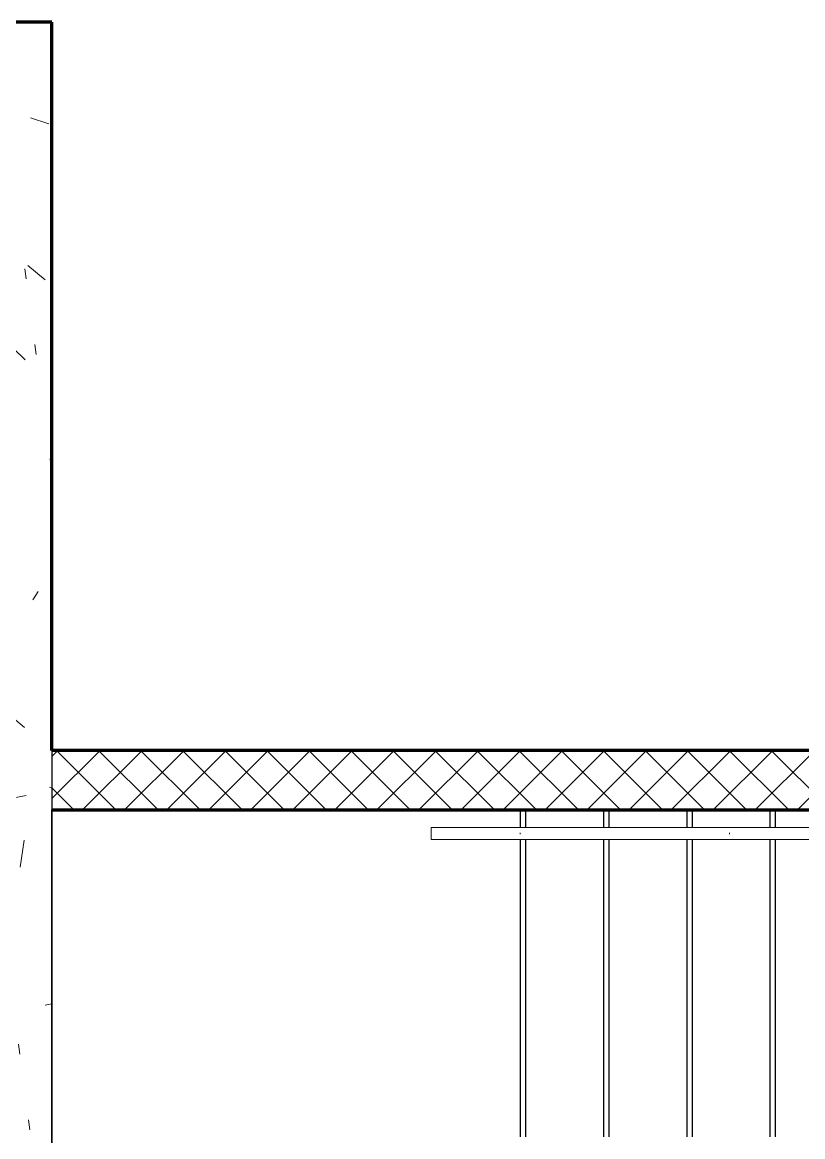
# Model space of a CAD drawing. Header units: millimetres. Extents: x -4391136 to -1798569, y -886572 to -291056.
# Drawn here: x -2306874 to -2304250, y -365081 to -361331 of the extents above; entities that cross this region are included whole.
import ezdxf

# ---------------------------------------------------------------- set-up
doc = ezdxf.new("R2010")
doc.units = ezdxf.units.MM
for name, color, linetype in [('_PP-Dim', 7, 'Continuous'), ('Xref-C-1-PP17-AR-2214-01-B$0$A-FLOR-E', 7, 'Continuous'), ('Xref-C-1-PP17-AR-2214-01-B$0$A-FLOR-HRAL', 7, 'Continuous'), ('Xref-C-1-PP17-AR-2214-01-B$0$A-Wall', 7, 'Continuous'), ('Xref-C-1-PP17-AR-2214-01-B$0$A-WALL-PATT', 7, 'Continuous'), ('Xref-C-1-PP17-AR-2214-01-B$0$S-BEAM', 7, 'Continuous'), ('Xref-C-1-PP17-AR-2214-01-B$0$S-STRS-E', 7, 'Continuous'), ('Xref-C-1-PP17-AR-2214-01-B$0$WALL-E', 7, 'Continuous')]:
    doc.layers.add(name, color=color, linetype=linetype)

# ---------------------------------------------------------------- blocks, each defined once
blk = doc.blocks.new('Xref-C-1-PP17-AR-2214-01-B$0$Handrail Type - Handrail_Internal_-V98-ENTRANCE 2 - LOWER ROOF FLOOR PLAN01-flat-1')
at = {"layer": 'Xref-C-1-PP17-AR-2214-01-B$0$A-FLOR-HRAL', "color": 7, "lineweight": 9}
for p, q in [((-2739612.744708745, -506848.9466707954), (-2739612.744708745, -506948.9466707954)), ((-2738137.744708745, -506848.9466707954), (-2739612.744708745, -506848.9466707954)), ((-2737017.744708746, -506848.9466707954), (-2738137.744708745, -506848.9466707954)), ((-2736717.744708745, -506848.9466707954), (-2737017.744708746, -506848.9466707954)), ((-2736717.744708745, -506888.9466707954), (-2736717.744708745, -506848.9466707954)), ((-2739572.744708746, -506888.9466707954), (-2739572.744708746, -506948.9466707954)), ((-2738137.744708745, -506888.9466707954), (-2739572.744708746, -506888.9466707954)), ((-2737017.744708746, -506888.9466707954), (-2738137.744708745, -506888.9466707954)), ((-2736717.744708745, -506888.9466707954), (-2737017.744708746, -506888.9466707954)), ((-2739572.744708746, -506948.9466707954), (-2739612.744708745, -506948.9466707954))]:
    blk.add_line(p, q, dxfattribs=at)
blk = doc.blocks.new('Xref-C-1-PP17-AR-2214-01-B$0$Handrail Type - Handrail_Internal_-30607385-ENTRANCE 2 - LOWER ROOF FLOOR PLAN01-flat-1')
at = {"layer": 'Xref-C-1-PP17-AR-2214-01-B$0$A-FLOR-HRAL', "color": 7, "lineweight": 9}
for p, q in [((-2737023.480633277, -506848.946670796), (-2737759.480633277, -506848.946670796)), ((-2736717.744708748, -506848.9466707959), (-2737023.480633277, -506848.9466707959)), ((-2736717.744708745, -506849.6281542697), (-2736717.744708745, -506888.2651873212)), ((-2736717.744708745, -506888.2651873212), (-2736717.744708745, -506849.6281542697)), ((-2737721.951430089, -506871.0372400608), (-2737721.951430089, -506866.8561015301)), ((-2737759.480633277, -506888.946670796), (-2737023.480633277, -506888.946670796)), ((-2737023.480633277, -506888.946670796), (-2736717.744708748, -506888.946670796))]:
    blk.add_line(p, q, dxfattribs=at)
blk.add_lwpolyline([(-2737017.772790028, -506866.9643180949), (-2737017.772790028, -506866.9643180949, -0.0144252779932895), (-2737017.773794089, -506870.9285098599)], format="xyb", dxfattribs=at)
blk = doc.blocks.new('W-1-PP17-ENT2_REV00_20260526-152612_EX_LOPF-1')
at = {"layer": 'Xref-C-1-PP17-AR-2214-01-B$0$A-WALL-PATT', "lineweight": 9}
h = blk.add_hatch(dxfattribs=at)
h.set_pattern_fill('ACET-2D-FP_25', angle=-89.99999999999999, style=0, pattern_type=2)
h.set_pattern_definition([(315, (496648.9466707949, -2740142.744708746), (70.71067811865474, 70.71067811865478), []), (45, (496648.9466707949, -2740142.744708746), (-70.71067811865478, 70.71067811865474), [])])
h.paths.add_polyline_path([(-10300.00000000233, -499.9999999954016), (-10500.00000000233, -499.9999999954016), (-10500.00000000233, -4699.999999995867), (-10300.00000000233, -4699.999999995867)])
h = blk.add_hatch(dxfattribs=at)
h.set_pattern_fill('ACET-2D-FP_12', angle=-40.00000000001929, style=0, pattern_type=2)
h.set_pattern_definition([(49.99999999998066, (-8394.749623530079, -4899.999786735105), (-459.033747442358, 385.1750481771305), [76.19999999489092, -838.1999999438001]), (354.9999999999807, (-8394.749623530079, -4899.999786735105), (65.28252746094925, 746.1827033320443), [60.95999999902279, -670.5599999892506]), (100.4509999999806, (-8334.02212549001, -4905.312642071454), (-693.3830033237465, -127.8976821540858), [64.760000009727, -712.360000106997]), (46.18399999998068, (-8394.75019914424, -4696.799605079985), (-648.5724861597413, 622.3064180691725), [114.2999999805889, -1257.299999786477]), (96.63599999998067, (-8304.39000949217, -4710.813687962538), (-1050.53431868169, -122.2199233649302), [97.13999998684996, -1068.539999855349]), (351.1839999999806, (-8394.75019914424, -4696.799605079985), (172.1971373298435, 1110.274966447614), [91.43999999912084, -1005.839999990329]), (20.99999999998068, (-8293.150094295852, -4747.599906405958), (-214.7433929590627, 559.4256647136064), [76.20000000503082, -838.200000055339]), (325.9999999999807, (-8293.150094295852, -4747.599906405958), (418.8539380778092, 620.9765001013877), [60.9599999951956, -670.5599999471516]), (71.45099999998068, (-8242.61204123823, -4781.688312839309), (-668.4524659854361, 224.2969172061419), [64.75999999221385, -712.3599999143522]), (37.49999999998067, (-8394.749623530079, -4899.999786735105), (-158.7692420319073, 206.91210464295), [33.52799999703571, -628.9039999443971, 33.52799999703571, -1320.29199988327]), (37.49999999998067, (-8394.749623530079, -4899.999786735105), (-158.7692420319073, 206.91210464295), [-695.9599999384686, -647.1919999427803, 33.52799999703571, -639.571999943454]), (7.499999999980671, (-8394.749623530079, -4899.999786735105), (-47.30360575212411, 359.3065579393879), [33.52799999999587, -354.5839999999563, 33.52799999999587, -870.203999999893]), (7.499999999980671, (-8394.749623530079, -4899.999786735105), (-47.30360575212411, 359.3065579393879), [-421.6399999999481, -613.6639999999245, 33.52799999999587, -223.0119999999726]), (327.4999999999807, (-8621.318079446442, -4900.000574928301), (146.1911639366298, 229.4741615331733), [33.52800000003585, -220.4720000002358, 33.52800000003585, -1810.512000001937]), (327.4999999999807, (-8621.318079446442, -4900.000574928301), (146.1911639366298, 229.4741615331733), [-287.5280000003075, -758.9520000008117, 33.52800000003585, -1018.032000001089]), (317.4999999999807, (-8722.917848880403, -4900.000479713606), (321.0978918577311, 350.4168590595947), [33.52800000457609, -296.6720000404915, 33.52800000457609, -1239.520000169177]), (317.4999999999807, (-8722.917848880403, -4900.000479713606), (321.0978918577311, 350.4168590595947), [-363.7280000496437, -492.7600000672547, 33.52800000457609, -713.2320000973459])])
h.paths.add_polyline_path([(-12950.00000000233, -4699.999999995867), (-12950.00000000233, -4899.999999996799), (-3839.500000002328, -4899.999999996799), (-3839.500000002328, -4699.999999995867)])
at = {"layer": 'Xref-C-1-PP17-AR-2214-01-B$0$A-FLOR-E', "color": 7}
for p, q in [((-10500.00000000186, -499.9999999986612), (-10500.00000000186, -4699.999999999593)), ((-10300.00000000186, -500.0176397865289), (-10300.00000000186, -4699.999999999593)), ((-10500.00000000186, -4699.999999999593), (-12850.00000000186, -4699.999999999593)), ((-10300.00000000186, -4699.999999999593), (-8470.000000001863, -4699.999999999593))]:
    blk.add_line(p, q, dxfattribs=at)
at = {"layer": 'Xref-C-1-PP17-AR-2214-01-B$0$A-Wall', "color": 7, "lineweight": 70}
for p, q in [((-10500.00000000186, -499.9999999986612), (-10500.00000000186, -4699.999999999593)), ((-10300.00000000186, -4699.999999999593), (-10300.00000000186, -499.9999999986612)), ((-12950.00000000186, -4699.999999999593), (-12950.00000000186, -4899.999999999593)), ((-10500.00000000186, -4699.999999999593), (-12950.00000000186, -4699.999999999593))]:
    blk.add_line(p, q, dxfattribs=at)
at = {"layer": 'Xref-C-1-PP17-AR-2214-01-B$0$A-Wall', "color": 7, "lineweight": 9}
blk.add_line((-10500.00000000186, -4699.999999999593), (-10300.00000000186, -4699.999999999593), dxfattribs=at)
at = {"layer": 'Xref-C-1-PP17-AR-2214-01-B$0$S-BEAM', "color": 7}
for p, q in [((-10299.99999829847, -3150.008819893061), (-10299.99999829847, -599.9999999986612)), ((-10299.99999829847, -4699.999999999593), (-10299.99999829847, -3500.008819893526)), ((-10599.99999829847, -4699.999999999593), (-12850.00000000233, -4699.999999999593)), ((-8820.499998298474, -4699.999999999593), (-10299.99999829847, -4699.999999999593))]:
    blk.add_line(p, q, dxfattribs=at)
at = {"layer": 'Xref-C-1-PP17-AR-2214-01-B$0$S-STRS-E', "color": 7}
for p, q in [((-10300.00000000186, -500.0176397865289), (-10300.00000000186, -3124.999999999593)), ((-10300.00000000186, -2266.999999999593), (-10240.00000000186, -2266.999999999593)), ((-10300.00000000186, -2285.000000000058), (-10240.00000000186, -2285.000000000058)), ((-10200.00000000186, -2266.999999999593), (-9200.000000001863, -2266.999999999593)), ((-10200.00000000186, -2285.000000000058), (-9200.000000001863, -2285.000000000058)), ((-10300.00000000186, -2546.999999999593), (-10240.00000000186, -2546.999999999593)), ((-10200.00000000186, -2546.999999999593), (-9200.000000001863, -2546.999999999593)), ((-10300.00000000186, -2564.999999999593), (-10240.00000000186, -2564.999999999593)), ((-10200.00000000186, -2564.999999999593), (-9200.000000001863, -2564.999999999593)), ((-10300.00000000186, -2827.000000000058), (-10240.00000000186, -2827.000000000058)), ((-10300.00000000186, -2845.000000000058), (-10240.00000000186, -2845.000000000058)), ((-10200.00000000186, -2827.000000000058), (-9200.000000001863, -2827.000000000058)), ((-10200.00000000186, -2845.000000000058), (-9200.000000001863, -2845.000000000058)), ((-10300.00000000186, -3106.999999999593), (-10240.00000000186, -3106.999999999593)), ((-10200.00000000186, -3106.999999999593), (-9200.000000001863, -3106.999999999593)), ((-10300.00000000186, -3124.999999999593), (-10240.00000000186, -3124.999999999593)), ((-10200.00000000186, -3124.999999999593), (-9200.000000001863, -3124.999999999593))]:
    blk.add_line(p, q, dxfattribs=at)
at = {"layer": 'Xref-C-1-PP17-AR-2214-01-B$0$WALL-E', "color": 7}
for p, q in [((-10500.00000000186, -499.9999999986612), (-10500.00000000186, -4699.999999999593)), ((-10300.00000000186, -500.0176397865289), (-10300.00000000186, -4699.999999999593)), ((-10500.00000000186, -4699.999999999593), (-10300.00000000186, -4699.999999999593))]:
    blk.add_line(p, q, dxfattribs=at)
at = {"color": 7, "rotation": 270}
for name in ['Xref-C-1-PP17-AR-2214-01-B$0$Handrail Type - Handrail_Internal_-V98-ENTRANCE 2 - LOWER ROOF FLOOR PLAN01-flat-1', 'Xref-C-1-PP17-AR-2214-01-B$0$Handrail Type - Handrail_Internal_-30607385-ENTRANCE 2 - LOWER ROOF FLOOR PLAN01-flat-1']:
    blk.add_blockref(name, (496648.9466707949, -2740142.744708746), dxfattribs=at)

msp = doc.modelspace()

# ---------------------------------------------------------------- block references
at = {"layer": '_PP-Dim', "color": 7, "rotation": 270}
msp.add_blockref('W-1-PP17-ENT2_REV00_20260526-152612_EX_LOPF-1', (-2302074.573009264, -374281.0414471148), dxfattribs=at)

doc.saveas('drawing.dxf')
